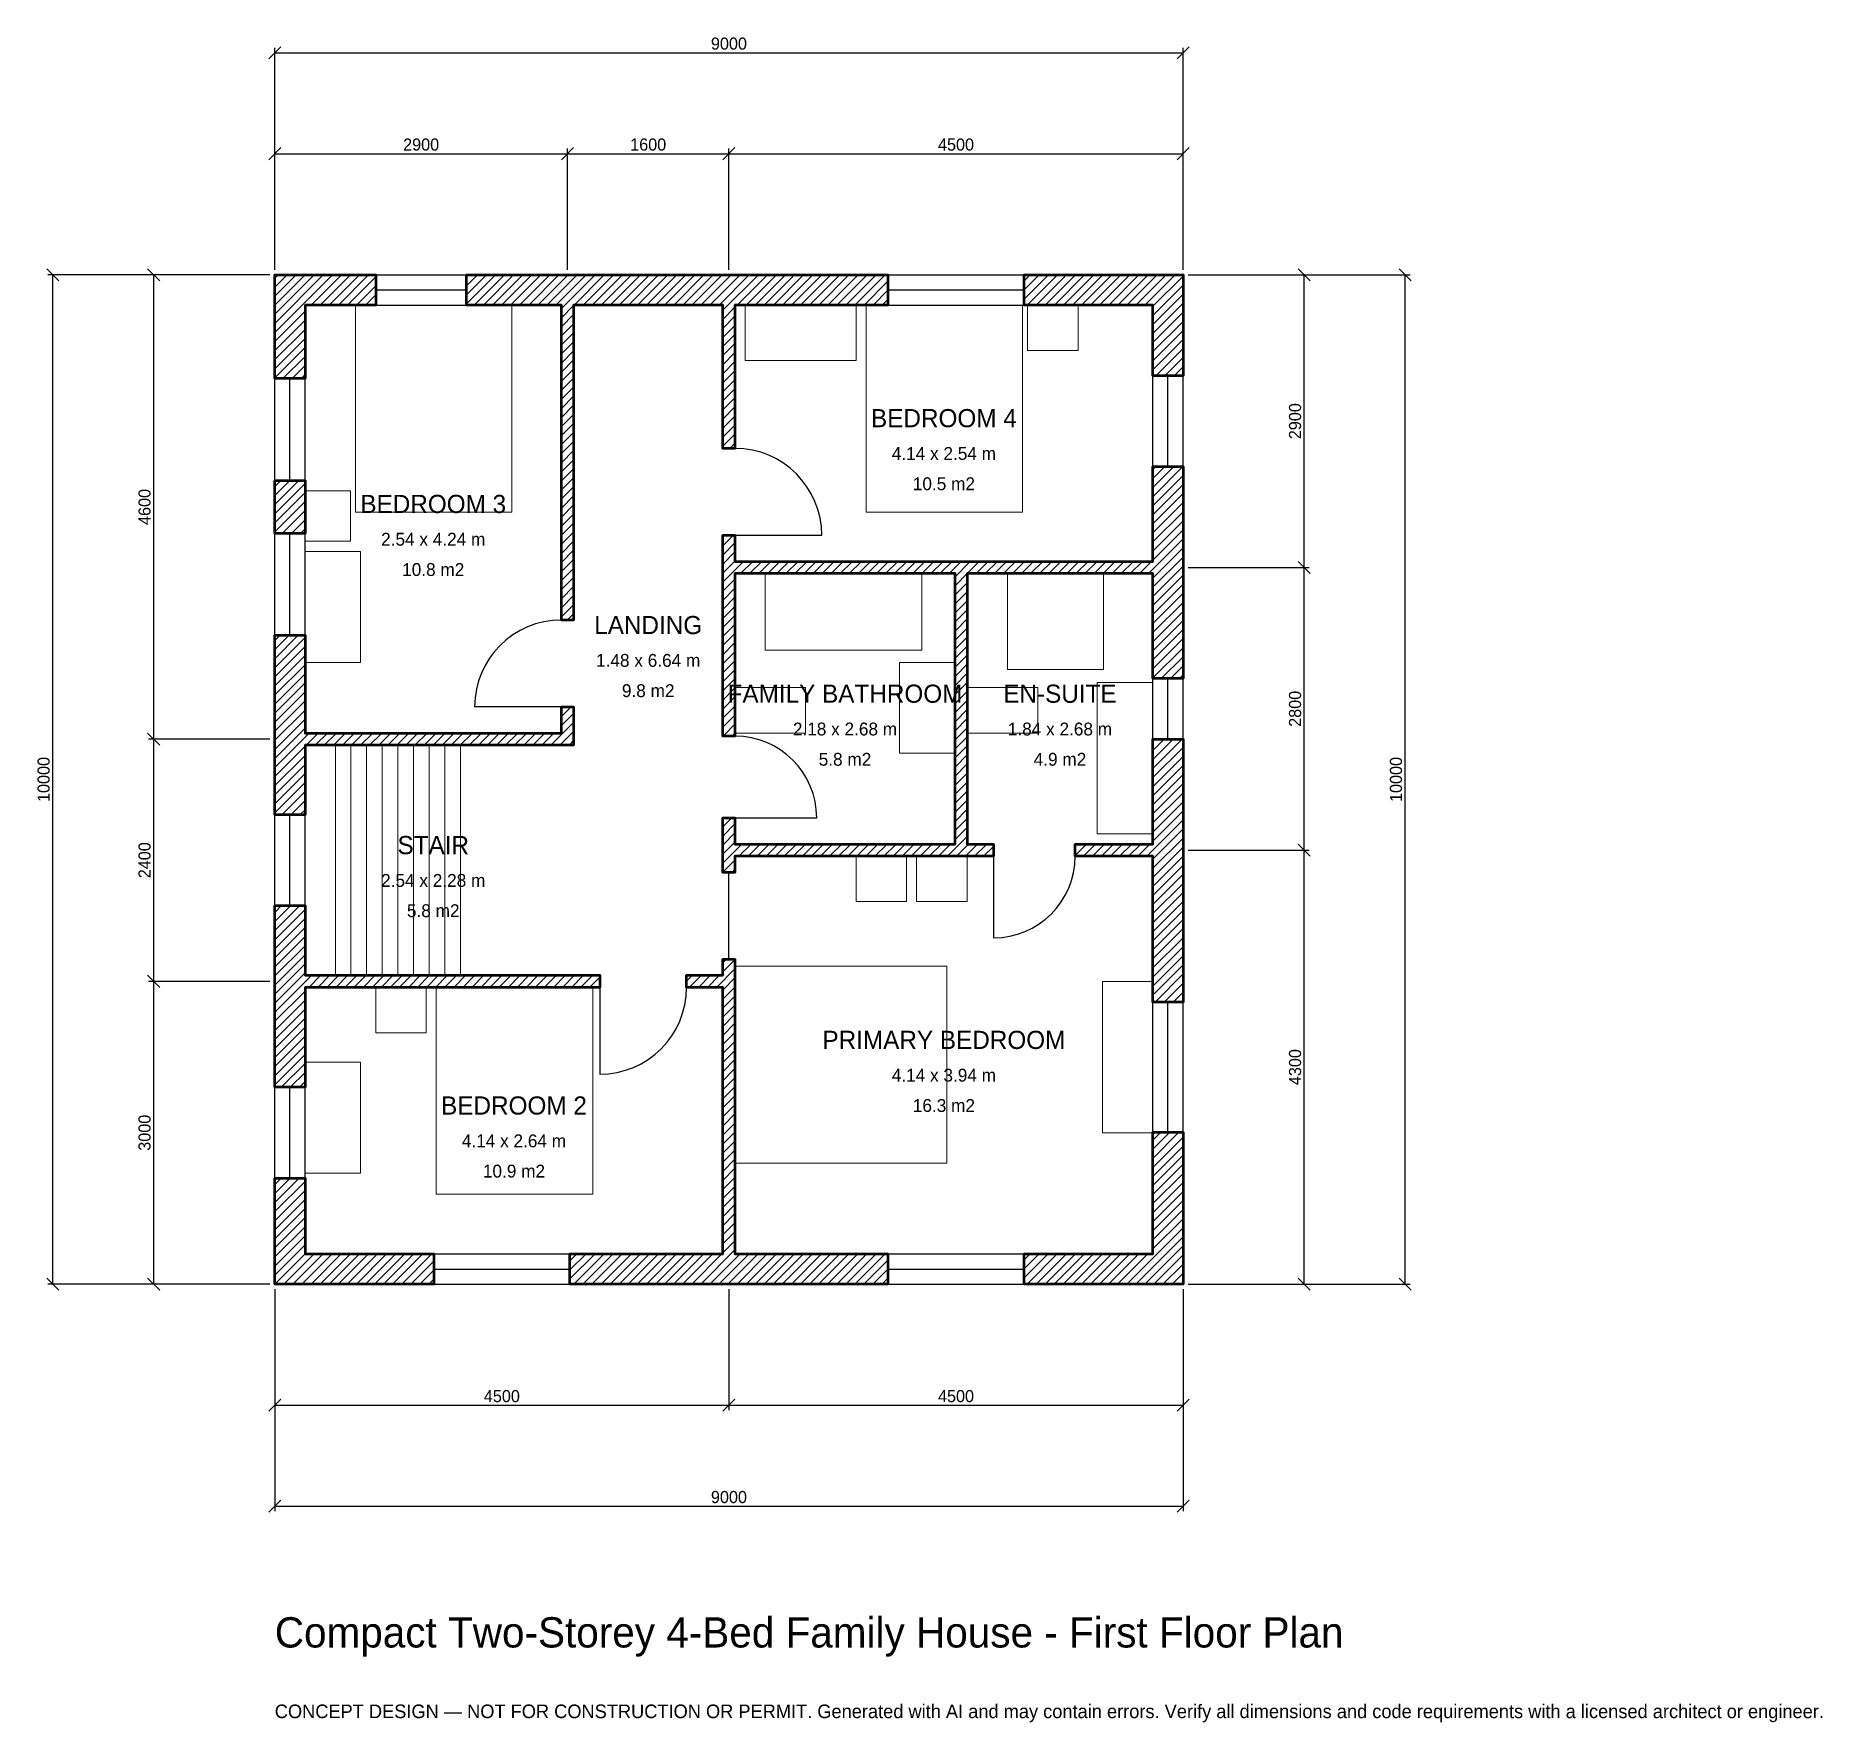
# Model space of a CAD drawing. Header units: millimetres. Extents: x -2369 to 15333, y -4341 to 12369.
import ezdxf
from ezdxf.enums import TextEntityAlignment as Align

# ---------------------------------------------------------------- set-up
doc = ezdxf.new("R2010")
doc.units = ezdxf.units.MM
for name, color, linetype, lineweight in [('A-ANNO-DIMS', 1, 'Continuous', 13), ('A-ANNO-TEXT', 7, 'Continuous', 18), ('A-AREA-IDEN', 7, 'Continuous', 18), ('A-DOOR', 2, 'Continuous', 25), ('A-FLOR-FIXT', 9, 'Continuous', 13), ('A-FLOR-STRS', 3, 'Continuous', 18), ('A-FURN', 9, 'Continuous', 13), ('A-GLAZ', 4, 'Continuous', 25), ('A-WALL', 7, 'Continuous', 50), ('A-WALL-PATT', 8, 'Continuous', 13)]:
    doc.layers.add(name, color=color, linetype=linetype, lineweight=lineweight)
doc.dimstyles.new('PLAN', dxfattribs={"dimtxt": 120, "dimasz": 80, "dimexe": 50, "dimexo": 50, "dimgap": 30, "dimtad": 1, "dimdec": 0, "dimtsz": 60, "dimcen": 2.5, "dimclrd": 1, "dimclre": 1, "dimazin": 3, "dimtfac": 1, "dimtmove": 0, "dimatfit": 3})

msp = doc.modelspace()

# ---------------------------------------------------------------- hatches: boundary and pattern name
at = {"layer": 'A-WALL-PATT'}
h = msp.add_hatch(dxfattribs=at)
h.set_pattern_fill('ANSI31', color=8, scale=20)
h.paths.add_polyline_path([(-0.001, 0), (-0.001, 300), (0, 300), (0, 1050), (300, 1050), (300, 300), (1575, 300), (1575, 0), (300, 0), (300, -0.001), (0, -0.001), (0, 0), (-0.001, 0)])
h.paths.add_polyline_path([(0, 2850), (0, 2940), (-0.001, 2940), (-0.001, 3060), (0, 3060), (0, 3150), (0, 3750), (300, 3750), (300, 3150), (300, 3060), (2840, 3060), (2960, 3060), (3220, 3060), (3220, 2940), (2960, 2940), (2840, 2940), (300, 2940), (300, 2850), (300, 1950), (0, 1950), (0, 2850)])
h.paths.add_polyline_path([(0, 5250), (0, 5340), (-0.001, 5340), (-0.001, 5460), (0, 5460), (0, 5550), (0, 6428.3333), (300, 6428.3333), (300, 5550), (300, 5460), (2840, 5460), (2840, 5720), (2960, 5720), (2960, 5460), (2960, 5340), (2840, 5340), (300, 5340), (300, 5250), (300, 4650), (0, 4650), (0, 5250)])
h.paths.add_polyline_path([(0, 7961.6667), (300, 7961.6667), (300, 7438.3333), (0, 7438.3333), (0, 7961.6667)])
h.paths.add_polyline_path([(0, 9700), (-0.001, 9700), (-0.001, 10000), (0, 10000), (0, 10000.001), (300, 10000.001), (300, 10000), (1000, 10000), (1000, 9700), (300, 9700), (300, 8971.6667), (0, 8971.6667), (0, 9700)])
h.paths.add_polyline_path([(2750, 10000), (2840, 10000), (2840, 10000.001), (2960, 10000.001), (2960, 10000), (3050, 10000), (4350, 10000), (4440, 10000), (4440, 10000.001), (4560, 10000.001), (4560, 10000), (4650, 10000), (6075, 10000), (6075, 9700), (4650, 9700), (4560, 9700), (4560, 8280), (4440, 8280), (4440, 9700), (4350, 9700), (3050, 9700), (2960, 9700), (2960, 6580), (2840, 6580), (2840, 9700), (2750, 9700), (1900, 9700), (1900, 10000), (2750, 10000)])
h.paths.add_polyline_path([(8700, 10000), (8700, 10000.001), (9000, 10000.001), (9000, 10000), (9000.001, 10000), (9000.001, 9700), (9000, 9700), (9000, 9000), (8700, 9000), (8700, 9700), (7425, 9700), (7425, 10000), (8700, 10000)])
h.paths.add_polyline_path([(9000, 7250), (9000, 7160), (9000.001, 7160), (9000.001, 7040), (9000, 7040), (9000, 6950), (9000, 6000), (8700, 6000), (8700, 6950), (8700, 7040), (6860, 7040), (6860, 4360), (7120, 4360), (7120, 4240), (6860, 4240), (6740, 4240), (4560, 4240), (4560, 4080), (4440, 4080), (4440, 4240), (4440, 4360), (4440, 4620), (4560, 4620), (4560, 4360), (6740, 4360), (6740, 7040), (4560, 7040), (4560, 5430), (4440, 5430), (4440, 7040), (4440, 7160), (4440, 7420), (4560, 7420), (4560, 7160), (6740, 7160), (6860, 7160), (8700, 7160), (8700, 7250), (8700, 8100), (9000, 8100), (9000, 7250)])
h.paths.add_polyline_path([(9000, 4450), (9000, 4360), (9000.001, 4360), (9000.001, 4240), (9000, 4240), (9000, 4150), (9000, 2795), (8700, 2795), (8700, 4150), (8700, 4240), (7930, 4240), (7930, 4360), (8700, 4360), (8700, 4450), (8700, 5400), (9000, 5400), (9000, 4450)])
h.paths.add_polyline_path([(9000, 300), (9000.001, 300), (9000.001, 0), (9000, 0), (9000, -0.001), (8700, -0.001), (8700, 0), (7425, 0), (7425, 300), (8700, 300), (8700, 1505), (9000, 1505), (9000, 300)])
h.paths.add_polyline_path([(4650, 0), (4560, 0), (4560, -0.001), (4440, -0.001), (4440, 0), (4350, 0), (2925, 0), (2925, 300), (4350, 300), (4440, 300), (4440, 2940), (4080, 2940), (4080, 3060), (4440, 3060), (4440, 3220), (4560, 3220), (4560, 3060), (4560, 2940), (4560, 300), (4650, 300), (6075, 300), (6075, 0), (4650, 0)])

# ---------------------------------------------------------------- linework, layer by layer
at = {"layer": 'A-DOOR'}
for p, q in [((4560, 7420), (5420, 7420)), ((2840, 5720), (1980, 5720)), ((4560, 4620), (5370, 4620)), ((4500, 3220), (4500, 4080)), ((7120, 4240), (7120, 3430)), ((3220, 2940), (3220, 2080))]:
    msp.add_line(p, q, dxfattribs=at)
for centre, radius, start, end in [((4560, 7420), 860, 0, 90), ((2840, 5720), 860, 90, 180), ((4560, 4620), 810, 0, 90), ((7120, 4240), 810, 270, 360), ((3220, 2940), 860, 270, 360)]:
    msp.add_arc(centre, radius, start, end, dxfattribs=at)
at = {"layer": 'A-FLOR-FIXT'}
for points in [[(4860, 6280), (6410, 6280), (6410, 7040), (4860, 7040)], [(7260, 6090), (8210, 6090), (8210, 7040), (7260, 7040)], [(6190, 5260), (6740, 5260), (6740, 6160), (6190, 6160)], [(4560, 5460), (5260, 5460), (5260, 5910), (4560, 5910)], [(6860, 5460), (7560, 5460), (7560, 5910), (6860, 5910)], [(8150, 4460), (8700, 4460), (8700, 5960), (8150, 5960)]]:
    msp.add_lwpolyline(points, close=True, dxfattribs=at)
at = {"layer": 'A-FLOR-STRS'}
for p, q in [((600, 3060), (600, 5340)), ((755, 3060), (755, 5340)), ((910, 3060), (910, 5340)), ((1065, 3060), (1065, 5340)), ((1220, 3060), (1220, 5340)), ((1375, 3060), (1375, 5340)), ((1530, 3060), (1530, 5340)), ((1685, 3060), (1685, 5340)), ((1840, 3060), (1840, 5340))]:
    msp.add_line(p, q, dxfattribs=at)
at = {"layer": 'A-FURN'}
for points in [[(800, 7650), (2350, 7650), (2350, 9700), (800, 9700)], [(4660, 9150), (5760, 9150), (5760, 9700), (4660, 9700)], [(5860, 7650), (7410, 7650), (7410, 9700), (5860, 9700)], [(7460, 9250), (7960, 9250), (7960, 9700), (7460, 9700)], [(300, 7360), (750, 7360), (750, 7860), (300, 7860)], [(300, 6160), (850, 6160), (850, 7260), (300, 7260)], [(5760, 3790), (6260, 3790), (6260, 4240), (5760, 4240)], [(6360, 3790), (6860, 3790), (6860, 4240), (6360, 4240)], [(4560, 1200), (6660, 1200), (6660, 3150), (4560, 3150)], [(1000, 2490), (1500, 2490), (1500, 2940), (1000, 2940)], [(1600, 890), (3150, 890), (3150, 2940), (1600, 2940)], [(8200, 1500), (8700, 1500), (8700, 3000), (8200, 3000)], [(300, 1100), (850, 1100), (850, 2200), (300, 2200)]]:
    msp.add_lwpolyline(points, close=True, dxfattribs=at)
at = {"layer": 'A-GLAZ'}
for p, q in [((1000, 10000), (1900, 10000)), ((6075, 10000), (7425, 10000)), ((1000, 9850), (1900, 9850)), ((6075, 9850), (7425, 9850)), ((1000, 9700), (1900, 9700)), ((6075, 9700), (7425, 9700)), ((0, 7961.6667), (0, 8971.6667)), ((150, 7961.6667), (150, 8971.6667)), ((300, 7961.6667), (300, 8971.6667)), ((8700, 8100), (8700, 9000)), ((8850, 8100), (8850, 9000)), ((9000, 8100), (9000, 9000)), ((0, 6428.3333), (0, 7438.3333)), ((150, 6428.3333), (150, 7438.3333)), ((300, 6428.3333), (300, 7438.3333)), ((8700, 5400), (8700, 6000)), ((8850, 5400), (8850, 6000)), ((9000, 5400), (9000, 6000)), ((0, 3750), (0, 4650)), ((150, 3750), (150, 4650)), ((300, 3750), (300, 4650)), ((8700, 1505), (8700, 2795)), ((8850, 1505), (8850, 2795)), ((9000, 1505), (9000, 2795)), ((0, 1050), (0, 1950)), ((150, 1050), (150, 1950)), ((300, 1050), (300, 1950)), ((1575, 300), (2925, 300)), ((6075, 300), (7425, 300)), ((1575, 150), (2925, 150)), ((1575, 0), (2925, 0)), ((6075, 150), (7425, 150)), ((6075, 0), (7425, 0))]:
    msp.add_line(p, q, dxfattribs=at)
at = {"layer": 'A-WALL'}
for points in [[(0, 9700), (-0.001, 9700), (-0.001, 10000), (0, 10000), (0, 10000.001), (300, 10000.001), (300, 10000), (1000, 10000), (1000, 9700), (300, 9700), (300, 8971.6667), (0, 8971.6667), (0, 9700)], [(2750, 10000), (2840, 10000), (2840, 10000.001), (2960, 10000.001), (2960, 10000), (3050, 10000), (4350, 10000), (4440, 10000), (4440, 10000.001), (4560, 10000.001), (4560, 10000), (4650, 10000), (6075, 10000), (6075, 9700), (4650, 9700), (4560, 9700), (4560, 8280), (4440, 8280), (4440, 9700), (4350, 9700), (3050, 9700), (2960, 9700), (2960, 6580), (2840, 6580), (2840, 9700), (2750, 9700), (1900, 9700), (1900, 10000), (2750, 10000)], [(8700, 10000), (8700, 10000.001), (9000, 10000.001), (9000, 10000), (9000.001, 10000), (9000.001, 9700), (9000, 9700), (9000, 9000), (8700, 9000), (8700, 9700), (7425, 9700), (7425, 10000), (8700, 10000)], [(9000, 7250), (9000, 7160), (9000.001, 7160), (9000.001, 7040), (9000, 7040), (9000, 6950), (9000, 6000), (8700, 6000), (8700, 6950), (8700, 7040), (6860, 7040), (6860, 4360), (7120, 4360), (7120, 4240), (6860, 4240), (6740, 4240), (4560, 4240), (4560, 4080), (4440, 4080), (4440, 4240), (4440, 4360), (4440, 4620), (4560, 4620), (4560, 4360), (6740, 4360), (6740, 7040), (4560, 7040), (4560, 5430), (4440, 5430), (4440, 7040), (4440, 7160), (4440, 7420), (4560, 7420), (4560, 7160), (6740, 7160), (6860, 7160), (8700, 7160), (8700, 7250), (8700, 8100), (9000, 8100), (9000, 7250)], [(0, 7961.6667), (300, 7961.6667), (300, 7438.3333), (0, 7438.3333), (0, 7961.6667)], [(0, 5250), (0, 5340), (-0.001, 5340), (-0.001, 5460), (0, 5460), (0, 5550), (0, 6428.3333), (300, 6428.3333), (300, 5550), (300, 5460), (2840, 5460), (2840, 5720), (2960, 5720), (2960, 5460), (2960, 5340), (2840, 5340), (300, 5340), (300, 5250), (300, 4650), (0, 4650), (0, 5250)], [(9000, 4450), (9000, 4360), (9000.001, 4360), (9000.001, 4240), (9000, 4240), (9000, 4150), (9000, 2795), (8700, 2795), (8700, 4150), (8700, 4240), (7930, 4240), (7930, 4360), (8700, 4360), (8700, 4450), (8700, 5400), (9000, 5400), (9000, 4450)], [(0, 2850), (0, 2940), (-0.001, 2940), (-0.001, 3060), (0, 3060), (0, 3150), (0, 3750), (300, 3750), (300, 3150), (300, 3060), (2840, 3060), (2960, 3060), (3220, 3060), (3220, 2940), (2960, 2940), (2840, 2940), (300, 2940), (300, 2850), (300, 1950), (0, 1950), (0, 2850)], [(4650, 0), (4560, 0), (4560, -0.001), (4440, -0.001), (4440, 0), (4350, 0), (2925, 0), (2925, 300), (4350, 300), (4440, 300), (4440, 2940), (4080, 2940), (4080, 3060), (4440, 3060), (4440, 3220), (4560, 3220), (4560, 3060), (4560, 2940), (4560, 300), (4650, 300), (6075, 300), (6075, 0), (4650, 0)], [(9000, 300), (9000.001, 300), (9000.001, 0), (9000, 0), (9000, -0.001), (8700, -0.001), (8700, 0), (7425, 0), (7425, 300), (8700, 300), (8700, 1505), (9000, 1505), (9000, 300)], [(-0.001, 0), (-0.001, 300), (0, 300), (0, 1050), (300, 1050), (300, 300), (1575, 300), (1575, 0), (300, 0), (300, -0.001), (0, -0.001), (0, 0), (-0.001, 0)]]:
    msp.add_lwpolyline(points, close=True, dxfattribs=at)

# ---------------------------------------------------------------- texts
at = {"layer": 'A-ANNO-TEXT'}
for s, height, p in [('Compact Two-Storey 4-Bed Family House - First Floor Plan', 300, (0, -3600)), ('CONCEPT DESIGN — NOT FOR CONSTRUCTION OR PERMIT. Generated with AI and may contain errors. Verify all dimensions and code requirements with a licensed architect or engineer.', 135, (0, -4300))]:
    msp.add_text(s, height=height, dxfattribs=at).set_placement(p)
at = {"layer": 'A-AREA-IDEN'}
for s, height, p in [('BEDROOM 4', 180, (6630, 8580)), ('4.14 x 2.54 m', 127.5, (6630, 8230)), ('10.5 m2', 127.5, (6630, 7930)), ('BEDROOM 3', 180, (1570, 7730)), ('2.54 x 4.24 m', 127.5, (1570, 7380)), ('10.8 m2', 127.5, (1570, 7080)), ('LANDING', 180, (3700, 6530)), ('1.48 x 6.64 m', 127.5, (3700, 6180)), ('9.8 m2', 127.5, (3700, 5880)), ('FAMILY BATHROOM', 180, (5650, 5850)), ('EN-SUITE', 180, (7780, 5850)), ('2.18 x 2.68 m', 127.5, (5650, 5500)), ('1.84 x 2.68 m', 127.5, (7780, 5500)), ('5.8 m2', 127.5, (5650, 5200)), ('4.9 m2', 127.5, (7780, 5200)), ('STAIR', 180, (1570, 4350)), ('2.54 x 2.28 m', 127.5, (1570, 4000)), ('5.8 m2', 127.5, (1570, 3700)), ('PRIMARY BEDROOM', 180, (6630, 2420)), ('4.14 x 3.94 m', 127.5, (6630, 2070)), ('BEDROOM 2', 180, (2370, 1770)), ('16.3 m2', 127.5, (6630, 1770)), ('4.14 x 2.64 m', 127.5, (2370, 1420)), ('10.9 m2', 127.5, (2370, 1120))]:
    msp.add_text(s, height=height, dxfattribs=at).set_placement(p, align=Align.MIDDLE_CENTER)

# ---------------------------------------------------------------- dimensions: what is measured, and where the dimension line sits
at = {"layer": 'A-ANNO-DIMS'}
for base, p1, p2, text in [((0, 12200), (0, 10000), (9000, 10000), '9000'), ((0, 11200), (0, 10000), (2900, 10000), '2900'), ((2900, 11200), (2900, 10000), (4500, 10000), '1600'), ((4500, 11200), (4500, 10000), (9000, 10000), '4500'), ((0, -1200), (0, 0), (4500, 0), '4500'), ((0, -2200), (0, 0), (9000, 0), '9000'), ((4500, -1200), (4500, 0), (9000, 0), '4500')]:
    msp.add_linear_dim(base=base, p1=p1, p2=p2, text=text, dimstyle='PLAN', dxfattribs=at).render()
for base, p1, p2, text in [((-2200, 0), (0, 0), (0, 10000), '10000'), ((-1200, 5400), (0, 5400), (0, 10000), '4600'), ((10200, 7100), (9000, 7100), (9000, 10000), '2900'), ((11200, 0), (9000, 0), (9000, 10000), '10000'), ((10200, 4300), (9000, 4300), (9000, 7100), '2800'), ((-1200, 3000), (0, 3000), (0, 5400), '2400'), ((10200, 0), (9000, 0), (9000, 4300), '4300'), ((-1200, 0), (0, 0), (0, 3000), '3000')]:
    msp.add_linear_dim(base=base, p1=p1, p2=p2, angle=90, text=text, dimstyle='PLAN', dxfattribs=at).render()

doc.saveas('drawing.dxf')
